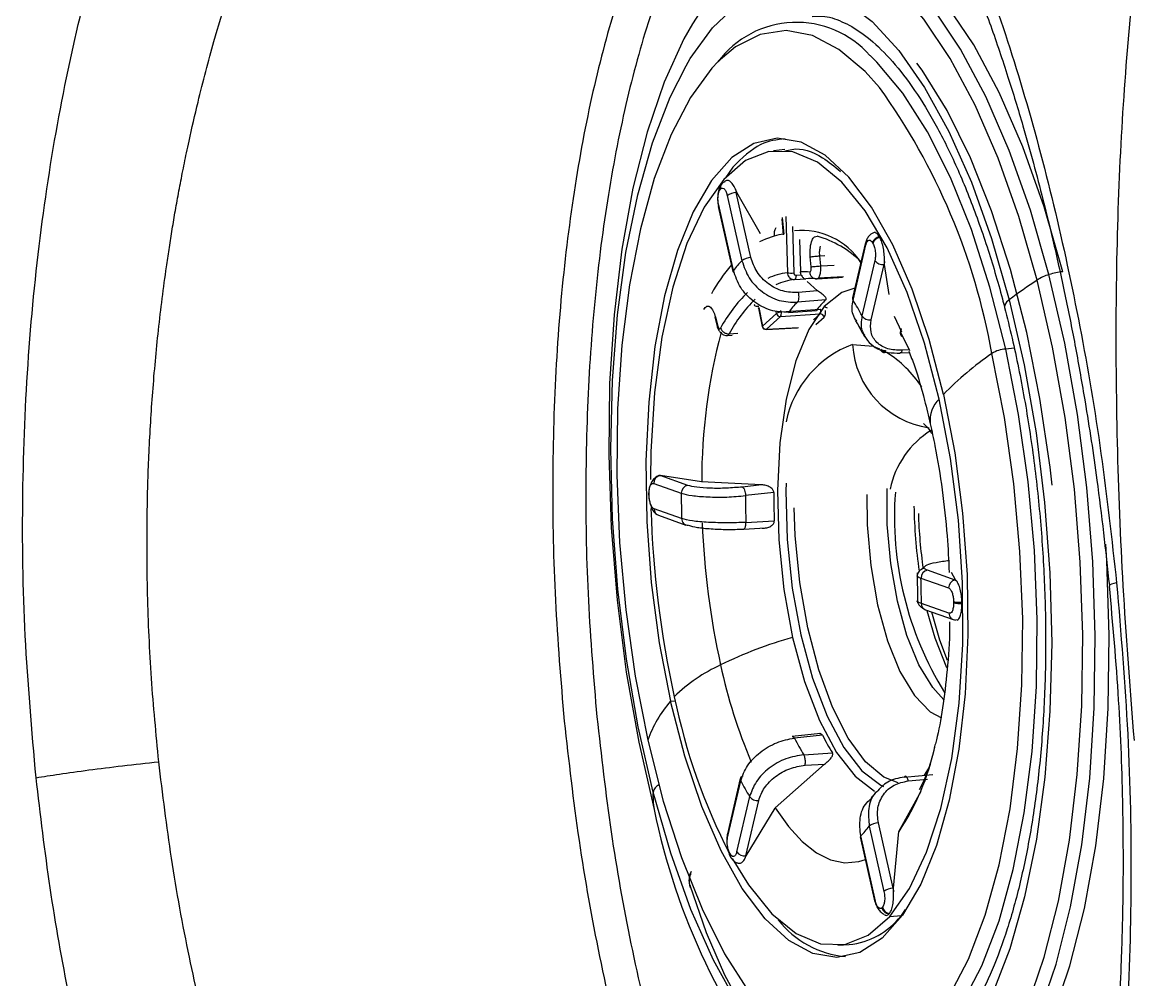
# Model space of a CAD drawing. Extents: x 400 to 501, y 484 to 634.
# Drawn here: x 485.109 to 486.896, y 552.621 to 554.161 of the extents above; entities that cross this region are included whole.
import ezdxf

# ---------------------------------------------------------------- set-up
doc = ezdxf.new("R2010")
doc.units = 0
doc.header["$MEASUREMENT"] = 0
doc.layers.add('DIM', color=3, linetype='Continuous')
doc.layers.add('GEOMETRY', color=3, linetype='Continuous', lineweight=25)

# ---------------------------------------------------------------- blocks, each defined once
blk = doc.blocks.new('2026 GRANDEE')
at = {"layer": 'GEOMETRY', "ltscale": 16}
for p, q in [((35.9113, -42.884), (35.8933, -42.8858)), ((35.8274, -42.9122), (35.8159, -42.9292)), ((35.8101, -42.9385), (35.8094, -42.9392)), ((35.8074, -42.948), (35.808, -42.9472)), ((35.8187, -42.958), (35.8423, -43.0627)), ((35.8339, -42.9527), (35.8318, -42.9474)), ((35.8318, -42.9474), (35.8332, -42.9528)), ((35.8332, -42.9528), (35.8339, -42.9527)), ((35.8568, -43.0575), (35.8332, -42.9528)), ((35.8719, -43.0195), (35.8339, -42.9527)), ((35.8043, -42.9752), (35.8279, -43.0799)), ((35.8285, -43.0782), (35.8049, -42.9735)), ((35.9064, -42.9959), (35.9086, -43.021)), ((35.907, -42.9933), (35.9095, -43.0202)), ((35.9128, -42.9918), (35.9154, -43.082)), ((35.9235, -43.0078), (35.9257, -43.0822)), ((35.935, -43.0284), (35.9365, -43.0806)), ((36.0633, -43.0238), (36.064, -43.025)), ((36.0412, -43.0335), (36.0204, -43.1224)), ((36.021, -43.126), (36.0418, -43.037)), ((36.0523, -43.0336), (36.053, -43.0349)), ((35.9538, -43.0725), (35.9523, -43.0563)), ((35.9675, -43.0548), (35.9758, -43.0543)), ((35.969, -43.071), (35.9675, -43.0548)), ((36.0562, -43.0625), (36.0354, -43.1514)), ((36.0718, -43.0637), (36.0709, -43.0688)), ((36.0716, -43.0688), (36.0718, -43.0637)), ((35.9294, -43.0859), (35.9376, -43.0854)), ((35.969, -43.071), (35.9904, -43.0697)), ((36.05, -43.1578), (36.0709, -43.0688)), ((36.0709, -43.0688), (36.0716, -43.0688)), ((36.079, -43.1171), (36.0716, -43.0688)), ((35.9268, -43.0929), (35.9449, -43.0918)), ((35.9641, -43.1111), (35.947, -43.0958)), ((35.9651, -43.0903), (36.0059, -43.0878)), ((35.9641, -43.1111), (35.9329, -43.1139)), ((35.8692, -43.1388), (35.875, -43.1685)), ((35.8695, -43.1378), (35.8753, -43.1678)), ((35.9775, -43.1253), (35.9315, -43.1294)), ((35.7985, -43.1532), (35.8028, -43.1698)), ((35.7996, -43.1532), (35.8034, -43.1677)), ((35.8753, -43.1678), (35.898, -43.1474)), ((35.8818, -43.1729), (35.9045, -43.1525)), ((35.898, -43.1474), (35.8975, -43.1445)), ((35.9045, -43.1525), (35.968, -43.1482)), ((35.9054, -43.1451), (35.905, -43.1429)), ((35.9054, -43.1451), (35.9682, -43.1408)), ((35.917, -43.1457), (35.9621, -43.1426)), ((35.9576, -43.1576), (35.968, -43.1482)), ((35.9613, -43.1652), (35.9744, -43.1534)), ((36.0874, -43.152), (36.0987, -43.1769)), ((35.8811, -43.1732), (35.9318, -43.1703)), ((35.8818, -43.1729), (35.9333, -43.17)), ((36.098, -43.1714), (36.0972, -43.1762)), ((36.0977, -43.1781), (36.0987, -43.1724)), ((35.8164, -43.1829), (35.8171, -43.1829)), ((35.8189, -43.1828), (35.8267, -43.1824)), ((35.8216, -43.1801), (35.8356, -43.1794)), ((36.1125, -43.2078), (36.0977, -43.1781)), ((36.0647, -43.2056), (36.0667, -43.208)), ((36.0716, -43.2101), (36.077, -43.2098)), ((36.0965, -43.2109), (36.1116, -43.21)), ((36.1102, -43.206), (36.0999, -43.2067)), ((36.2801, -43.2035), (36.2666, -43.2047)), ((35.7084, -43.4079), (35.7041, -43.4102)), ((35.7115, -43.4081), (35.7084, -43.4079)), ((35.7084, -43.4079), (35.7108, -43.4082)), ((35.7108, -43.4082), (35.7115, -43.4081)), ((35.7775, -43.4182), (35.7115, -43.4081)), ((35.7004, -43.4207), (35.7448, -43.4364)), ((35.7552, -43.4239), (35.7108, -43.4082)), ((35.8739, -43.4231), (35.7775, -43.4182)), ((35.8739, -43.4231), (35.843, -43.4265)), ((35.692, -43.4367), (35.692, -43.4387)), ((35.6929, -43.4394), (35.6929, -43.4374)), ((35.8936, -43.4355), (35.8481, -43.4404)), ((35.7453, -43.4773), (35.7009, -43.4616)), ((35.7079, -43.4718), (35.7523, -43.4876)), ((35.8453, -43.4941), (35.8794, -43.4923)), ((35.8487, -43.4835), (35.8943, -43.4811)), ((36.1851, -43.5761), (36.1407, -43.5604)), ((36.1859, -43.576), (36.1793, -43.5638)), ((36.1303, -43.5729), (36.1747, -43.5886)), ((36.1859, -43.576), (36.1851, -43.5761)), ((36.1851, -43.5761), (36.1875, -43.5775)), ((36.1875, -43.5775), (36.1859, -43.576)), ((36.1753, -43.6295), (36.1309, -43.6138)), ((36.1827, -43.6108), (36.1828, -43.6128)), ((36.1962, -43.6117), (36.1962, -43.6137)), ((36.1378, -43.6241), (36.1822, -43.6398)), ((36.1884, -43.6406), (36.1861, -43.6403)), ((35.7273, -43.7711), (35.7351, -43.7705)), ((35.9687, -43.8231), (35.9231, -43.8277)), ((35.9719, -43.8257), (35.9268, -43.8302)), ((35.942, -43.857), (35.9879, -43.8541)), ((35.8957, -43.9426), (35.975, -43.872)), ((35.9438, -43.874), (35.975, -43.872)), ((36.1035, -43.8928), (36.1494, -43.8886)), ((36.1417, -43.8799), (36.1352, -43.8899)), ((35.8397, -43.8952), (35.8189, -43.9842)), ((35.8195, -43.9878), (35.8403, -43.8988)), ((36.1098, -43.8991), (36.141, -43.8962)), ((35.8547, -43.9242), (35.8338, -44.0132)), ((36.0949, -43.9804), (36.1305, -43.9153)), ((35.8485, -44.0196), (35.8693, -43.9306)), ((35.8492, -44.0195), (35.8957, -43.9427)), ((36.0472, -43.972), (36.0707, -44.0767)), ((36.0853, -44.0714), (36.0617, -43.9667)), ((36.0327, -43.9892), (36.0563, -44.0939)), ((36.057, -44.0922), (36.0334, -43.9875)), ((36.086, -44.0714), (36.0949, -43.9804)), ((35.8234, -44.0166), (35.8227, -44.0153)), ((35.8233, -44.0202), (35.824, -44.0215)), ((35.8472, -44.024), (35.8492, -44.0195)), ((35.8485, -44.0196), (35.8472, -44.024)), ((35.8492, -44.0195), (35.8485, -44.0196)), ((36.0853, -44.0714), (36.0863, -44.0772)), ((36.086, -44.0714), (36.0853, -44.0714)), ((36.0863, -44.0772), (36.086, -44.0714)), ((36.0683, -44.1023), (36.0676, -44.103)), ((36.0796, -44.1123), (36.0789, -44.113)), ((36.0801, -44.1169), (36.0982, -44.1157)), ((36.105, -44.1057), (36.0982, -44.1157)), ((35.9966, -44.1632), (36.0146, -44.1621))]:
    blk.add_line(p, q, dxfattribs=at)
at = {"layer": 'GEOMETRY', "ltscale": 16, "flags": 128}
for points in [[(36.3362, -43.0849), (36.3063, -42.9812), (36.2723, -42.8854), (36.2346, -42.7987), (36.1939, -42.7226), (36.1507, -42.658), (36.1055, -42.606), (36.0592, -42.5673), (36.0124, -42.5425), (35.9657, -42.5318), (35.9198, -42.5356), (35.8754, -42.5537), (35.8332, -42.5859), (35.8107, -42.6099)], [(36.3583, -43.0804), (36.3282, -42.9761), (36.294, -42.8795), (36.2561, -42.7923), (36.2151, -42.7157), (36.1715, -42.6507), (36.1261, -42.5983), (36.0795, -42.5594), (36.0323, -42.5344), (35.9853, -42.5237), (35.9623, -42.5237)], [(36.3173, -43.0937), (36.2879, -42.9918), (36.2545, -42.8976), (36.2175, -42.8125), (36.1775, -42.7377), (36.135, -42.6743), (36.0907, -42.6232), (36.0452, -42.5852), (35.9992, -42.5608), (35.9533, -42.5504), (35.9083, -42.5541), (35.8647, -42.5719), (35.8232, -42.6035), (35.7844, -42.6484), (35.7626, -42.6816)], [(35.7524, -42.7493), (35.7592, -42.7377), (35.7952, -42.688), (35.8342, -42.6514), (35.8756, -42.6286), (35.9187, -42.6198), (35.9629, -42.6253), (36.0074, -42.6448), (36.0516, -42.6782), (36.0948, -42.7249), (36.1362, -42.7842), (36.1753, -42.855), (36.2114, -42.9364), (36.2439, -43.027), (36.2724, -43.1254)], [(35.7626, -42.6816), (35.7489, -42.706), (35.7172, -42.7756), (35.6898, -42.8559), (35.667, -42.9459), (35.6492, -43.0443), (35.6367, -43.1496), (35.6295, -43.2603), (35.628, -43.3748), (35.632, -43.4914), (35.6414, -43.6084), (35.6563, -43.7241), (35.6763, -43.8368), (35.7011, -43.9448)], [(36.0634, -42.7841), (36.0406, -42.7586), (35.9984, -42.7228), (35.9557, -42.7006), (35.9132, -42.6926), (35.8716, -42.6988), (35.8317, -42.719), (35.8041, -42.7423)], [(35.8041, -42.7423), (35.7941, -42.753), (35.7594, -42.8002), (35.7283, -42.8597), (35.7013, -42.9306), (35.6789, -43.0116), (35.6614, -43.1014), (35.6491, -43.1983), (35.6423, -43.3009), (35.6411, -43.4072), (35.6454, -43.5155), (35.6553, -43.6239), (35.6704, -43.7305), (35.6907, -43.8337)], [(36.2666, -43.2047), (36.2412, -43.1051), (36.2113, -43.0126), (36.1776, -42.9288), (36.1406, -42.8552), (36.1009, -42.793), (36.0592, -42.7432), (36.0483, -42.7326)], [(36.3415, -43.4236), (36.3381, -43.3944), (36.3217, -43.2843), (36.3003, -43.1778), (36.2742, -43.0768), (36.2439, -42.9827), (36.2097, -42.8971), (36.1723, -42.8213), (36.1322, -42.7565), (36.1238, -42.7448)], [(35.6994, -43.9169), (35.6754, -43.8123), (35.6564, -43.7031), (35.6425, -43.591), (35.6341, -43.4778), (35.6312, -43.3653), (35.6339, -43.2553), (35.6422, -43.1494), (35.6558, -43.0494), (35.6747, -42.9569), (35.6985, -42.8732), (35.7268, -42.7998), (35.7524, -42.7493)], [(36.1664, -43.2777), (36.1435, -43.1894), (36.1161, -43.1086), (36.085, -43.0371), (36.0508, -42.9765), (36.0142, -42.9281), (35.9762, -42.8931), (35.9375, -42.8721), (35.899, -42.8657), (35.8616, -42.8741), (35.826, -42.8969), (35.7932, -42.9338), (35.7638, -42.9839), (35.7385, -43.046), (35.7179, -43.1189), (35.7024, -43.2007), (35.6923, -43.2899), (35.6879, -43.3842), (35.6893, -43.4817), (35.6964, -43.5801), (35.7092, -43.6773), (35.7273, -43.7711)], [(36.1597, -43.285), (36.1362, -43.1953), (36.108, -43.1136), (36.0758, -43.0421), (36.0405, -42.9825), (36.0029, -42.9362), (35.9638, -42.9043), (35.9244, -42.8878), (35.8855, -42.8869), (35.8481, -42.9017), (35.8131, -42.9319)], [(35.8131, -42.9319), (35.7814, -42.9766), (35.7538, -43.0349), (35.731, -43.1051), (35.7134, -43.1858), (35.7016, -43.2747), (35.6958, -43.3698), (35.6952, -43.4146)], [(35.894, -43.0231), (35.8802, -43.0279), (35.8705, -43.0325)], [(35.8285, -43.0782), (35.828, -43.079), (35.8278, -43.0798), (35.8281, -43.0805), (35.8289, -43.081), (35.8297, -43.0814)], [(35.9294, -43.0859), (35.9293, -43.0872), (35.9292, -43.0886), (35.929, -43.0897), (35.9287, -43.0908), (35.9283, -43.0917), (35.9278, -43.0923), (35.9273, -43.0927), (35.9268, -43.0929)], [(35.9625, -43.0917), (35.9983, -43.0895), (36.0043, -43.0892)], [(36.024, -43.1069), (36.003, -43.1135), (35.9747, -43.1361)], [(35.9747, -43.1361), (35.9498, -43.1733), (35.9291, -43.2236), (35.9134, -43.2851), (35.9034, -43.3554), (35.8994, -43.4319), (35.9015, -43.5116), (35.9098, -43.5915), (35.9238, -43.6684)], [(36.2724, -43.1254), (36.2678, -43.1295), (36.2652, -43.1335), (36.2647, -43.1372), (36.2648, -43.1378)], [(35.8753, -43.1678), (35.8751, -43.1681), (35.875, -43.1684), (35.875, -43.1685)], [(35.8818, -43.1729), (35.8813, -43.1732), (35.8811, -43.1732)], [(36.0203, -43.1975), (36.0532, -43.2002), (36.0635, -43.2041)], [(36.0734, -43.2069), (36.0732, -43.2078), (36.0729, -43.2087), (36.0726, -43.2093), (36.0722, -43.2098), (36.0718, -43.2101), (36.0716, -43.2101)], [(36.1752, -44.2884), (36.1967, -44.257), (36.2283, -44.1964), (36.2558, -44.1242), (36.2786, -44.0417), (36.2965, -43.9503), (36.3089, -43.8516), (36.3159, -43.7472), (36.3172, -43.639), (36.3127, -43.5287), (36.3027, -43.4183), (36.2873, -43.3097), (36.2666, -43.2047)], [(36.1667, -44.259), (36.1755, -44.2452), (36.2066, -44.1857), (36.2336, -44.1148), (36.2561, -44.0338), (36.2736, -43.9441), (36.2858, -43.8471), (36.2926, -43.7446), (36.2939, -43.6383), (36.2895, -43.53), (36.2797, -43.4216), (36.2645, -43.3149), (36.2442, -43.2117)], [(36.1664, -43.2777), (36.1845, -43.3714), (36.1972, -43.4686), (36.2044, -43.5671), (36.2058, -43.6645), (36.2014, -43.7589), (36.1913, -43.848), (36.1758, -43.9299), (36.1552, -44.0027), (36.1299, -44.0649), (36.1005, -44.1149), (36.0677, -44.1518), (36.0321, -44.1747), (35.9947, -44.183), (35.9562, -44.1766), (35.9175, -44.1557), (35.8795, -44.1206), (35.8429, -44.0723), (35.8087, -44.0117), (35.7776, -43.9402), (35.7502, -43.8594), (35.7273, -43.7711)], [(36.0801, -44.1169), (36.1118, -44.0722), (36.1394, -44.0139), (36.1623, -43.9436), (36.1799, -43.863), (36.1917, -43.7741), (36.1975, -43.679), (36.1971, -43.5801), (36.1905, -43.4798), (36.1779, -43.3807), (36.1597, -43.285)], [(35.9133, -43.4202), (35.9131, -43.4329), (35.9152, -43.5109), (35.9233, -43.589), (35.9371, -43.6643), (35.9559, -43.7337), (35.9792, -43.7948), (36.006, -43.8451), (36.0352, -43.8827), (36.0658, -43.9061), (36.0701, -43.9081)], [(35.6921, -43.4364), (35.692, -43.4365), (35.692, -43.4368), (35.6923, -43.4371), (35.6929, -43.4374)], [(35.6929, -43.4394), (35.6923, -43.4391), (35.692, -43.4388), (35.692, -43.4387)], [(36.0433, -43.4388), (36.0438, -43.4874), (36.0494, -43.5528), (36.0605, -43.616), (36.0765, -43.6738), (36.0965, -43.7233), (36.1197, -43.7619), (36.1448, -43.7879), (36.1631, -43.7979)], [(36.1669, -43.7685), (36.1492, -43.7491), (36.1269, -43.7123), (36.1077, -43.6652), (36.0923, -43.61), (36.0816, -43.5496), (36.0761, -43.4869), (36.076, -43.429)], [(36.0937, -43.9023), (36.0705, -43.8929), (36.0411, -43.8682), (36.0132, -43.8302), (35.9878, -43.7803), (35.9658, -43.7204), (35.9481, -43.6528), (35.9354, -43.58), (35.928, -43.5046), (35.9264, -43.46)], [(36.1398, -43.6248), (36.1526, -43.6691), (36.1716, -43.7167)], [(36.1471, -43.6273), (36.1601, -43.6723), (36.1722, -43.7048)], [(35.9238, -43.6684), (35.9431, -43.7394), (35.9669, -43.8018), (35.9943, -43.8532), (36.0242, -43.8916), (36.0554, -43.9155), (36.0557, -43.9156)], [(35.6907, -43.8337), (35.7157, -43.9315), (35.745, -44.0223), (35.7781, -44.1046), (35.8145, -44.1769), (35.8535, -44.238), (35.8944, -44.2869), (35.9007, -44.2931)], [(35.8957, -43.9426), (35.9171, -43.9726), (35.9393, -43.9967), (35.962, -44.0146), (35.985, -44.026), (36.0078, -44.0308), (36.0302, -44.0289), (36.0409, -44.0256)], [(35.8267, -44.024), (35.8527, -44.0663), (35.8904, -44.1126), (35.9294, -44.1444), (35.9688, -44.161), (36.0078, -44.1619), (36.0451, -44.1471), (36.0801, -44.1169)], [(36.0272, -44.4002), (35.9908, -44.3981), (35.9539, -44.3837), (35.9173, -44.3572), (35.8815, -44.3192), (35.8472, -44.2703), (35.8149, -44.2113), (35.7853, -44.1433), (35.7588, -44.0675)]]:
    blk.add_lwpolyline(points, dxfattribs=at)
at = {"layer": 'GEOMETRY', "color": 4, "ltscale": 16, "flags": 128}
for points in [[(36.0524, -44.5001), (36.0794, -44.5045), (36.1253, -44.5008), (36.1697, -44.4827), (36.2119, -44.4505), (36.2514, -44.4047), (36.2875, -44.3461), (36.3198, -44.2753), (36.3477, -44.1935), (36.3709, -44.1018), (36.389, -44.0017), (36.4018, -43.8945), (36.409, -43.7818), (36.4106, -43.6652), (36.4066, -43.5466), (36.3969, -43.4275), (36.3818, -43.3097), (36.3615, -43.195), (36.3362, -43.0849)], [(35.9239, -44.4115), (35.9277, -44.4153), (35.9732, -44.4533), (36.0192, -44.4777), (36.0651, -44.4881), (36.1101, -44.4844), (36.1537, -44.4667), (36.1952, -44.4351), (36.234, -44.3901), (36.2695, -44.3325), (36.3012, -44.263), (36.3286, -44.1826), (36.3514, -44.0926), (36.3692, -43.9942), (36.3817, -43.8889), (36.3888, -43.7782), (36.3904, -43.6637), (36.3864, -43.5471), (36.377, -43.4302), (36.3621, -43.3145), (36.3421, -43.2018), (36.3173, -43.0937)], [(36.2724, -43.1254), (36.2963, -43.23), (36.3153, -43.3392), (36.3292, -43.4513), (36.3376, -43.5645), (36.3405, -43.677), (36.3378, -43.787), (36.3296, -43.8929), (36.3159, -43.9929), (36.297, -44.0854), (36.2732, -44.1691), (36.2449, -44.2425)], [(35.8355, -44.2581), (35.7964, -44.1873), (35.7603, -44.1059), (35.7278, -44.0153), (35.6994, -43.9169)], [(36.2729, -44.409), (36.3093, -44.3499), (36.3418, -44.2787), (36.3699, -44.1964), (36.3932, -44.1041), (36.4115, -44.0033), (36.4243, -43.8954), (36.4316, -43.7819), (36.4332, -43.6646), (36.4292, -43.5451), (36.4275, -43.5183)]]:
    blk.add_lwpolyline(points, dxfattribs=at)
at = {"layer": 'GEOMETRY', "ltscale": 256}
for centre, radius, start, end in [((35.9301, -42.8372), 0.1578, 41.5123, 143.2472), ((35.2212, -43.3922), 1.0388, 10.005, 35.8342), ((35.8168, -42.9455), 0.00971, 139.3362, 194.3455), ((35.8171, -42.9447), 0.00936, 105.8914, 195.2012), ((35.8343, -42.9784), 0.0256, 92.4193, 127.4885), ((35.8061, -42.9749), 0.00187, 129.5274, 188.5332), ((35.914, -43.0208), 0.0201, 147.6103, 186.6607), ((35.938, -43.1285), 0.1146, 33.3454, 95.5005), ((35.9205, -43.1207), 0.1012, 96.2886, 105.1921), ((35.9178, -43.1829), 0.166, 45.5936, 74.0699), ((36.0457, -43.0345), 0.00464, 156.7788, 212.9282), ((36.0662, -43.0381), 0.0146, 101.4262, 162.1097), ((36.0669, -43.0394), 0.0146, 101.4262, 162.1097), ((35.9545, -43.1765), 0.1598, 134.6146, 142.0453), ((35.8579, -43.0831), 0.0256, 92.4187, 127.4884), ((36.0692, -43.0525), 0.0164, 217.2888, 275.6217), ((36.0401, -43.2546), 0.2834, 139.2265, 150.6422), ((35.9259, -43.1783), 0.0969, 96.2251, 115.7772), ((35.9214, -43.0412), 0.0413, 261.5694, 275.9471), ((35.9428, -43.1718), 0.0914, 84.6833, 93.9059), ((35.9623, -43.0807), 0.011, 180.7165, 271.4197), ((36.3591, -43.1594), 0.0779, 107.1613, 122.5245), ((36.3669, -43.1793), 0.0992, 94.9652, 108.0238), ((35.9373, -43.1872), 0.0948, 96.3469, 115.1188), ((35.9542, -43.1807), 0.0894, 84.6727, 95.9875), ((36.8668, -43.9203), 0.9926, 123.616, 126.7886), ((36.0127, -43.281), 0.2325, 133.9428, 151.7385), ((36.0233, -43.2886), 0.229, 134.2489, 151.7152), ((36.0242, -43.2265), 0.1343, 133.6646, 142.9949), ((36.0697, -43.2229), 0.1343, 133.3952, 143.2647), ((35.9122, -43.2539), 0.1333, 59.3985, 62.0201), ((36.0251, -43.1234), 0.00487, 168.2708, 211.9662), ((35.6387, -43.3587), 0.4476, 27.5803, 31.319), ((35.9061, -43.1604), 0.0153, 92.4699, 121.6765), ((35.9043, -43.1462), 0.00638, 190.9575, 271.5355), ((35.8959, -43.1477), 0.00983, 330.3525, 15.1411), ((35.9682, -43.1546), 0.00638, 10.9574, 91.5355), ((36.0484, -43.1415), 0.0164, 217.2889, 275.6228), ((35.8049, -43.1692), 0.0022, 136.257, 212.4069), ((35.8808, -43.1673), 0.00591, 191.0793, 273.2724), ((35.8816, -43.1665), 0.00638, 190.9575, 271.5355), ((36.7083, -43.4168), 0.9307, 165.1061, 180.0914), ((36.0998, -43.1765), 0.00262, 171.4841, 217.3322), ((36.0777, -43.355), 0.1677, 110.0286, 168.6142), ((36.164, -43.1888), 0.144, 183.4512, 261.7133), ((36.0722, -43.197), 0.00994, 230.2424, 276.9025), ((36.0713, -43.2042), 0.00591, 219.8316, 273.1581), ((35.9701, -43.3736), 0.1943, 33.8419, 57.3732), ((36.2701, -43.2544), 0.0499, 93.9585, 121.1613), ((36.5607, -43.6642), 0.5522, 124.9679, 135.5635), ((36.1908, -43.3188), 0.0459, 132.6173, 187.5181), ((36.2237, -43.4598), 0.1462, 121.752, 168.2292), ((35.7126, -43.4203), 0.0122, 98.585, 181.8975), ((35.757, -43.436), 0.0122, 98.5831, 181.8976), ((36.9748, -43.4392), 1.2301, 179.8702, 181.7754), ((36.8811, -43.4471), 1.033, 179.6266, 182.0189), ((36.9265, -43.4435), 1.0329, 179.5575, 182.0881), ((36.6246, -43.474), 0.537, 175.7976, 211.7764), ((37.3159, -43.4134), 1.6207, 181.6893, 192.487), ((35.7118, -43.4618), 0.0108, 179.137, 248.9029), ((36.8861, -43.4484), 0.7671, 180.6716, 188.5166), ((35.7558, -43.4776), 0.0105, 178.1706, 271.5286), ((36.9126, -43.4463), 0.7868, 181.6599, 188.1474), ((37.06, -43.4346), 1.2825, 182.2134, 192.519), ((36.1426, -43.5725), 0.0122, 98.5832, 181.8976), ((34.9008, -43.611), 1.2301, 359.8702, 1.7754), ((36.187, -43.5882), 0.0122, 98.585, 181.8975), ((36.1417, -43.614), 0.0108, 179.1369, 248.9029), ((36.1924, -43.5667), 0.0452, 257.6251, 274.7736), ((36.1924, -43.5687), 0.0452, 257.6251, 274.7736), ((36.1858, -43.6299), 0.0105, 178.1706, 271.5266), ((36.111, -44.3328), 0.6903, 105.7318, 116.0375), ((35.9194, -43.9542), 0.2661, 114.7527, 134.2984), ((36.6689, -43.5269), 0.8807, 192.1691, 202.8437), ((36.6926, -43.5681), 0.9788, 191.5307, 207.2597), ((35.8782, -43.9012), 0.1993, 139.2424, 160.1904), ((36.2614, -43.659), 0.3759, 207.102, 211.7971), ((36.3069, -43.6553), 0.3758, 206.9663, 211.933), ((35.7642, -43.7603), 0.3973, 326.3582, 347.6858), ((35.7168, -43.9212), 0.0179, 117.8347, 166.3688), ((35.8447, -43.8963), 0.00501, 102.5768, 209.7022), ((36.237, -43.6916), 0.4476, 207.5803, 211.319), ((35.8304, -43.9226), 0.1312, 177.517, 189.7544), ((35.8677, -43.9143), 0.0164, 217.2888, 275.6227), ((36.7467, -43.7322), 1.067, 191.4938, 219.54), ((35.9212, -43.8737), 0.1598, 314.6146, 322.0453), ((36.0627, -43.9923), 0.0256, 92.4187, 127.4884), ((35.8236, -43.9852), 0.00487, 168.2708, 211.9662), ((36.0346, -43.9889), 0.00187, 129.5272, 188.5334), ((35.8292, -44.0171), 0.0067, 164.9566, 208.4461), ((35.8469, -44.0032), 0.0164, 217.2888, 275.6217), ((35.8298, -44.0183), 0.0066, 164.7739, 215.2774), ((35.7659, -44.0487), 0.00632, 142.4832, 195.1291), ((35.7606, -44.0686), 0.00209, 147.5677, 247.245), ((36.0863, -44.097), 0.0256, 92.4193, 127.4885), ((36.058, -44.0935), 0.00167, 126.9787, 213.9305), ((36.0804, -44.0999), 0.0132, 193.5125, 263.4081), ((36.0811, -44.0992), 0.0132, 193.5125, 263.4081), ((36.0234, -44.0261), 0.1561, 218.1131, 264.7518), ((36.0032, -44.043), 0.1197, 275.4813, 322.5562)]:
    blk.add_arc(centre, radius, start, end, dxfattribs=at)
at = {"layer": 'GEOMETRY', "ltscale": 16}
for points, knots in [([(34.707, -43.894), (34.7002, -43.818), (34.6868, -43.6659), (34.6836, -43.4381), (34.6928, -43.2144), (34.715, -42.9977), (34.7491, -42.7911), (34.7941, -42.5972), (34.8487, -42.4189), (34.9117, -42.2587), (34.9817, -42.1191), (35.0576, -42.0023), (35.1383, -41.9104), (35.2227, -41.8454), (35.3101, -41.8087), (35.3994, -41.802), (35.49, -41.8232), (35.5506, -41.8625), (35.581, -41.8821)], [0, 0, 0, 0, 0.060944, 0.121895, 0.1829, 0.244012, 0.305281, 0.366749, 0.428466, 0.490478, 0.552832, 0.615576, 0.678748, 0.742357, 0.806379, 0.870743, 0.935332, 1, 1, 1, 1]), ([(36.4735, -43.8339), (36.4673, -43.7561), (36.455, -43.6004), (36.4456, -43.3683), (36.4432, -43.1421), (36.4485, -42.9252), (36.4613, -42.7215), (36.4815, -42.5342), (36.5089, -42.3667), (36.5431, -42.2219), (36.5837, -42.1025), (36.6303, -42.0108), (36.6821, -41.9486), (36.7385, -41.9171), (36.7985, -41.917), (36.8612, -41.9484), (36.9255, -42.0106), (36.9901, -42.1024), (37.0537, -42.222), (37.1152, -42.367), (37.1733, -42.5348), (37.2268, -42.7221), (37.2747, -42.9258), (37.3159, -43.1423), (37.3503, -43.368), (37.3663, -43.5226), (37.3743, -43.5999)], [0, 0, 0, 0, 0.0413233, 0.0826562, 0.1240166, 0.165422, 0.2068892, 0.2484327, 0.2900635, 0.3317882, 0.3736086, 0.4155198, 0.4575061, 0.4995469, 0.5416201, 0.583699, 0.6257493, 0.6677384, 0.7096419, 0.7514413, 0.7931232, 0.8346839, 0.8761318, 0.917484, 0.9587636, 1, 1, 1, 1]), ([(34.9043, -43.8682), (34.9, -43.8235), (34.8914, -43.7339), (34.8855, -43.5984), (34.8849, -43.477), (34.8883, -43.3687), (34.8942, -43.2722), (34.9035, -43.1726), (34.913, -43.0967), (34.9208, -43.0443), (34.9254, -43.0153), (34.9304, -42.9852), (34.936, -42.954), (34.9422, -42.9218), (34.9479, -42.8939), (34.9562, -42.8554), (34.9701, -42.7946), (34.9906, -42.7171), (35.0131, -42.6423), (35.0337, -42.5807), (35.0547, -42.5233), (35.0768, -42.4683), (35.1129, -42.3858), (35.1639, -42.2872), (35.2251, -42.1949), (35.2802, -42.1286), (35.3297, -42.081), (35.3719, -42.0503), (35.406, -42.0312), (35.4319, -42.0196), (35.4577, -42.011), (35.4837, -42.0052), (35.51, -42.0021), (35.5394, -42.0021), (35.5754, -42.0063), (35.6022, -42.0152), (35.6177, -42.0203)], [0, 0, 0, 0, 0.0428366, 0.0860601, 0.1296598, 0.1598184, 0.1915709, 0.2249097, 0.2598257, 0.2695053, 0.2796791, 0.2903463, 0.3015064, 0.3131586, 0.325302, 0.3321762, 0.3558912, 0.3939334, 0.4227717, 0.447443, 0.4724358, 0.4989581, 0.5238597, 0.5927733, 0.6581856, 0.7027148, 0.7480316, 0.7941528, 0.8162138, 0.8390401, 0.8626337, 0.8839651, 0.906853, 0.9313, 0.9600484, 1, 1, 1, 1]), ([(36.0319, -42.1927), (36.0565, -42.232), (36.1059, -42.3104), (36.1744, -42.4529), (36.2378, -42.6112), (36.2948, -42.785), (36.3449, -42.9713), (36.3871, -43.1679), (36.4217, -43.3717), (36.4372, -43.5111), (36.445, -43.5807)], [0, 0, 0, 0, 0.1250492, 0.2501202, 0.3751881, 0.5002333, 0.6252384, 0.7501948, 0.8751098, 1, 1, 1, 1]), ([(35.9667, -42.215), (35.9453, -42.2216), (35.8995, -42.2357), (35.8335, -42.2878), (35.7695, -42.3637), (35.7115, -42.4629), (35.6605, -42.5829), (35.6174, -42.7219), (35.5829, -42.8775), (35.5577, -43.0469), (35.542, -43.2273), (35.5364, -43.4157), (35.5402, -43.6088), (35.551, -43.7381), (35.5564, -43.8028)], [0, 0, 0, 0, 0.074048, 0.158225, 0.242403, 0.32658, 0.410758, 0.494935, 0.579113, 0.66329, 0.747468, 0.831645, 0.915823, 1, 1, 1, 1]), ([(36.0256, -42.2628), (36.0213, -42.2628), (35.9928, -42.263), (35.9424, -42.287), (35.8758, -42.3357), (35.8142, -42.4098), (35.7583, -42.5051), (35.7092, -42.6208), (35.6677, -42.7547), (35.6345, -42.9046), (35.6102, -43.0678), (35.5951, -43.2417), (35.5897, -43.4231), (35.5933, -43.6092), (35.6037, -43.7338), (35.609, -43.7961)], [0, 0, 0, 0, 0.014745, 0.096849, 0.178954, 0.261059, 0.343163, 0.425268, 0.507372, 0.589477, 0.671582, 0.753686, 0.835791, 0.917895, 1, 1, 1, 1]), ([(36.054, -42.2935), (36.0711, -42.3201), (36.1006, -42.3658), (36.1379, -42.4365), (36.1651, -42.4931), (36.189, -42.5471), (36.2146, -42.6094), (36.2425, -42.684), (36.2697, -42.7644), (36.2924, -42.8386), (36.311, -42.9047), (36.328, -42.9691), (36.3454, -43.0411), (36.3629, -43.1207), (36.3794, -43.2041), (36.3966, -43.3016), (36.4162, -43.4287), (36.4271, -43.5283), (36.4333, -43.5851)], [0, 0, 0, 0, 0.101115, 0.173732, 0.225269, 0.267876, 0.323, 0.388299, 0.452647, 0.511473, 0.554973, 0.596214, 0.647945, 0.703924, 0.757063, 0.813118, 0.893427, 1, 1, 1, 1]), ([(35.9551, -42.6699), (35.9606, -42.6694), (35.9758, -42.6681), (36.0021, -42.6766), (36.0355, -42.6952), (36.0707, -42.7258), (36.1069, -42.7683), (36.1422, -42.8216), (36.1761, -42.8851), (36.2079, -42.958), (36.2366, -43.038), (36.2549, -43.0997), (36.2636, -43.1332), (36.2648, -43.1378)], [0, 0, 0, 0, 0.060898, 0.164746, 0.263395, 0.3681, 0.470966, 0.573706, 0.676889, 0.780666, 0.884971, 0.984402, 1, 1, 1, 1]), ([(35.9119, -42.8666), (35.8987, -42.8682), (35.8689, -42.8718), (35.8422, -42.8978), (35.8274, -42.9122)], [0, 0, 0, 0, 0.4435607, 1, 1, 1, 1]), ([(35.9115, -42.8863), (35.9152, -42.8852), (35.9348, -42.8798), (35.9654, -42.8897), (35.9912, -42.9111), (36.0008, -42.919)], [0, 0, 0, 0, 0.13024, 0.677634, 1, 1, 1, 1]), ([(35.8092, -42.9395), (35.8085, -42.9404), (35.8071, -42.9422), (35.8051, -42.9473), (35.8034, -42.955), (35.8031, -42.9639), (35.8036, -42.9705), (35.8041, -42.9734), (35.8044, -42.9747)], [0, 0, 0, 0, 0.136848, 0.269267, 0.525303, 0.775421, 0.90044, 1, 1, 1, 1]), ([(35.8318, -42.9474), (35.8304, -42.9447), (35.8275, -42.9392), (35.8229, -42.9345), (35.8184, -42.9327), (35.8158, -42.9347), (35.8145, -42.9357)], [0, 0, 0, 0, 0.2466031, 0.499388, 0.7525859, 1, 1, 1, 1]), ([(35.8049, -42.9735), (35.8044, -42.9707), (35.8035, -42.9651), (35.8039, -42.9571), (35.8052, -42.9511), (35.8067, -42.949), (35.8074, -42.948)], [0, 0, 0, 0, 0.279486, 0.559002, 0.779415, 1, 1, 1, 1]), ([(35.808, -42.9472), (35.8091, -42.9465), (35.8112, -42.945), (35.8144, -42.9474), (35.817, -42.952), (35.8181, -42.956), (35.8187, -42.958)], [0, 0, 0, 0, 0.279658, 0.559227, 0.779582, 1, 1, 1, 1]), ([(35.9523, -43.0563), (35.9522, -43.0512), (35.9518, -43.041), (35.9547, -43.0297), (35.9587, -43.0235), (35.9618, -43.0234), (35.9634, -43.0233)], [0, 0, 0, 0, 0.280954, 0.558628, 0.778026, 1, 1, 1, 1]), ([(36.0456, -43.0245), (36.045, -43.0252), (36.0432, -43.0275), (36.0421, -43.0306), (36.0415, -43.0327)], [0, 0, 0, 0, 0.340679, 1, 1, 1, 1]), ([(36.0418, -43.037), (36.0425, -43.035), (36.0438, -43.0309), (36.0468, -43.0291), (36.0498, -43.03), (36.0514, -43.0324), (36.0523, -43.0336)], [0, 0, 0, 0, 0.2794856, 0.5590017, 0.7794153, 1, 1, 1, 1]), ([(36.0564, -43.017), (36.0548, -43.0175), (36.0516, -43.0183), (36.0479, -43.0211), (36.0462, -43.0236), (36.0456, -43.0245)], [0, 0, 0, 0, 0.403375, 0.804052, 1, 1, 1, 1]), ([(36.0633, -43.0238), (36.062, -43.0219), (36.0594, -43.0179), (36.0567, -43.0175), (36.0553, -43.0172)], [0, 0, 0, 0, 0.494292, 1, 1, 1, 1]), ([(36.0718, -43.0637), (36.0717, -43.0605), (36.0715, -43.0538), (36.07, -43.0428), (36.0676, -43.0325), (36.0652, -43.0275), (36.064, -43.0251)], [0, 0, 0, 0, 0.246603, 0.499388, 0.752586, 1, 1, 1, 1]), ([(35.9675, -43.0548), (35.9674, -43.0534), (35.9672, -43.0505), (35.9673, -43.0465), (35.9678, -43.0427), (35.9684, -43.0406), (35.9687, -43.0395)], [0, 0, 0, 0, 0.25012, 0.500077, 0.750051, 1, 1, 1, 1]), ([(36.053, -43.0349), (36.0539, -43.037), (36.0558, -43.0411), (36.057, -43.0492), (36.0572, -43.0567), (36.0565, -43.0605), (36.0562, -43.0625)], [0, 0, 0, 0, 0.2796579, 0.5592269, 0.7795818, 1, 1, 1, 1]), ([(35.8423, -43.0627), (35.8455, -43.0722), (35.852, -43.0911), (35.8742, -43.1139), (35.902, -43.1287), (35.9217, -43.1292), (35.9315, -43.1294)], [0, 0, 0, 0, 0.25003, 0.500035, 0.750022, 1, 1, 1, 1]), ([(35.9329, -43.1139), (35.9246, -43.1137), (35.9078, -43.1132), (35.884, -43.1008), (35.8651, -43.0815), (35.8595, -43.0655), (35.8568, -43.0575)], [0, 0, 0, 0, 0.249816, 0.500222, 0.750495, 1, 1, 1, 1]), ([(35.9523, -43.0563), (35.9532, -43.0562), (35.9549, -43.056), (35.9592, -43.0555), (35.9637, -43.0551), (35.9663, -43.0549), (35.9675, -43.0548)], [0, 0, 0, 0, 0.270485, 0.562378, 0.78952, 1, 1, 1, 1]), ([(35.917, -43.1457), (35.9074, -43.1453), (35.8881, -43.1443), (35.8604, -43.1293), (35.8382, -43.1066), (35.8318, -43.0877), (35.8285, -43.0782)], [0, 0, 0, 0, 0.249978, 0.499965, 0.74997, 1, 1, 1, 1]), ([(35.9154, -43.082), (35.9156, -43.0833), (35.9159, -43.0856), (35.9174, -43.0882), (35.9187, -43.0898), (35.9204, -43.0912), (35.923, -43.0927), (35.9255, -43.0928), (35.9268, -43.0929)], [0, 0, 0, 0, 0.214725, 0.380362, 0.496669, 0.563477, 0.763408, 1, 1, 1, 1]), ([(35.9257, -43.0822), (35.9258, -43.0828), (35.9259, -43.0839), (35.9269, -43.0852), (35.9282, -43.0858), (35.929, -43.0859), (35.9294, -43.0859)], [0, 0, 0, 0, 0.280612, 0.571051, 0.792338, 1, 1, 1, 1]), ([(35.9376, -43.0854), (35.9373, -43.0846), (35.9367, -43.0831), (35.9366, -43.0814), (35.9365, -43.0806)], [0, 0, 0, 0, 0.499984, 1, 1, 1, 1]), ([(35.9376, -43.0854), (35.9381, -43.0862), (35.939, -43.088), (35.9406, -43.0899), (35.9425, -43.0915), (35.944, -43.0917), (35.9449, -43.0918)], [0, 0, 0, 0, 0.195373, 0.402321, 0.626644, 1, 1, 1, 1]), ([(35.9512, -43.0808), (35.9517, -43.0807), (35.9526, -43.0804), (35.9535, -43.0782), (35.9539, -43.0754), (35.9539, -43.0735), (35.9538, -43.0725)], [0, 0, 0, 0, 0.279273, 0.560596, 0.781985, 1, 1, 1, 1]), ([(35.9625, -43.0917), (35.9631, -43.0917), (35.9641, -43.0916), (35.9655, -43.0904), (35.9668, -43.0886), (35.9674, -43.0868), (35.9678, -43.0859)], [0, 0, 0, 0, 0.249677, 0.499514, 0.749646, 1, 1, 1, 1]), ([(35.9678, -43.0859), (35.968, -43.0848), (35.9686, -43.0828), (35.969, -43.0791), (35.9692, -43.0751), (35.9691, -43.0724), (35.969, -43.071)], [0, 0, 0, 0, 0.249655, 0.49953, 0.749573, 1, 1, 1, 1]), ([(35.9329, -43.1139), (35.9331, -43.1146), (35.9333, -43.1161), (35.9336, -43.1193), (35.9336, -43.1232), (35.933, -43.1265), (35.9322, -43.1285), (35.9318, -43.1291), (35.9315, -43.1294)], [0, 0, 0, 0, 0.124722, 0.249344, 0.5, 0.750656, 0.875278, 1, 1, 1, 1]), ([(35.9775, -43.1253), (35.9777, -43.125), (35.9781, -43.1244), (35.9778, -43.1231), (35.9767, -43.1214), (35.9744, -43.1188), (35.9703, -43.1152), (35.9662, -43.1125), (35.9641, -43.1111)], [0, 0, 0, 0, 0.094222, 0.190488, 0.29829, 0.424515, 0.701616, 1, 1, 1, 1]), ([(35.7809, -43.1413), (35.7825, -43.139), (35.7857, -43.1344), (35.7915, -43.1364), (35.7964, -43.1431), (35.7985, -43.1498), (35.7996, -43.1532)], [0, 0, 0, 0, 0.281072, 0.558491, 0.778266, 1, 1, 1, 1]), ([(35.8697, -43.1365), (35.8682, -43.1365), (35.8652, -43.1365), (35.8627, -43.1355), (35.8619, -43.1342), (35.8626, -43.1332), (35.8629, -43.1327)], [0, 0, 0, 0, 0.268586, 0.552627, 0.779615, 1, 1, 1, 1]), ([(35.8692, -43.1387), (35.8692, -43.1387), (35.869, -43.1384), (35.8693, -43.1381), (35.8695, -43.1378)], [0, 0, 0, 0, 0.17071, 1, 1, 1, 1]), ([(36.027, -43.1595), (36.0246, -43.1563), (36.018, -43.147), (36.0198, -43.1343), (36.021, -43.126)], [0, 0, 0, 0, 0.352866, 1, 1, 1, 1]), ([(36.2648, -43.1378), (36.2689, -43.1541), (36.2807, -43.2015), (36.2972, -43.2838), (36.3128, -43.3847), (36.3237, -43.4878), (36.33, -43.5913), (36.3315, -43.6938), (36.3282, -43.7937), (36.3201, -43.8896), (36.3075, -43.9799), (36.2905, -44.0633), (36.2697, -44.1384), (36.2453, -44.2044), (36.2182, -44.2592), (36.1948, -44.2964), (36.1808, -44.311), (36.1767, -44.3152)], [0, 0, 0, 0, 0.037909, 0.110048, 0.182296, 0.254612, 0.326957, 0.39929, 0.471568, 0.54375, 0.615789, 0.687625, 0.759185, 0.830381, 0.901128, 0.971404, 1, 1, 1, 1]), ([(35.968, -43.1482), (35.9683, -43.1478), (35.9689, -43.1471), (35.9693, -43.145), (35.9693, -43.1428), (35.9691, -43.1414), (35.9689, -43.1408)], [0, 0, 0, 0, 0.277557, 0.556317, 0.77913, 1, 1, 1, 1]), ([(35.9744, -43.1534), (35.975, -43.1526), (35.9761, -43.1511), (35.9769, -43.147), (35.9768, -43.1441), (35.9768, -43.1428)], [0, 0, 0, 0, 0.364078, 0.729775, 1, 1, 1, 1]), ([(36.0354, -43.1514), (36.0341, -43.1597), (36.0322, -43.1714), (36.0381, -43.1799), (36.0399, -43.1824)], [0, 0, 0, 0, 0.708385, 1, 1, 1, 1]), ([(36.0999, -43.2067), (36.0919, -43.2064), (36.076, -43.2058), (36.0583, -43.1949), (36.048, -43.1783), (36.0494, -43.1647), (36.05, -43.1578)], [0, 0, 0, 0, 0.249817, 0.500222, 0.750496, 1, 1, 1, 1]), ([(35.8031, -43.1704), (35.8038, -43.1719), (35.8051, -43.175), (35.8086, -43.179), (35.8127, -43.182), (35.8157, -43.1826), (35.8171, -43.1829)], [0, 0, 0, 0, 0.230082, 0.478734, 0.738108, 1, 1, 1, 1]), ([(35.8034, -43.1677), (35.8037, -43.1687), (35.8044, -43.1708), (35.8057, -43.1721), (35.807, -43.1722), (35.8076, -43.1714), (35.8079, -43.1709)], [0, 0, 0, 0, 0.279218, 0.560803, 0.78229, 1, 1, 1, 1]), ([(36.0246, -43.1586), (36.0285, -43.1651), (36.0336, -43.1735), (36.0385, -43.1831), (36.0396, -43.1852)], [0, 0, 0, 0, 0.778918, 1, 1, 1, 1]), ([(35.8168, -43.1828), (35.8169, -43.1829), (35.8176, -43.1832), (35.8188, -43.1829), (35.8203, -43.1821), (35.8212, -43.1808), (35.8216, -43.1801)], [0, 0, 0, 0, 0.07605, 0.383722, 0.691617, 1, 1, 1, 1]), ([(36.0378, -43.1811), (36.0406, -43.1857), (36.0461, -43.1949), (36.06, -43.2047), (36.0771, -43.211), (36.0903, -43.2111), (36.0969, -43.2112)], [0, 0, 0, 0, 0.24926, 0.497974, 0.747334, 1, 1, 1, 1]), ([(36.0972, -43.1766), (36.0971, -43.1772), (36.0969, -43.1785), (36.0972, -43.1805), (36.0979, -43.1826), (36.0987, -43.1838), (36.0991, -43.1844)], [0, 0, 0, 0, 0.204622, 0.467587, 0.733409, 1, 1, 1, 1]), ([(36.0999, -43.2067), (36.0997, -43.2072), (36.0994, -43.2084), (36.0985, -43.21), (36.0976, -43.211), (36.097, -43.2108), (36.0969, -43.2108)], [0, 0, 0, 0, 0.238232, 0.476273, 0.955054, 1, 1, 1, 1]), ([(36.1109, -43.2079), (36.1138, -43.2157), (36.1227, -43.239), (36.1344, -43.2793), (36.1422, -43.3122), (36.1452, -43.3249)], [0, 0, 0, 0, 0.23526, 0.705453, 1, 1, 1, 1]), ([(36.1342, -43.3243), (36.1346, -43.3247), (36.1355, -43.3255), (36.1421, -43.3317), (36.1471, -43.3396), (36.1476, -43.3403)], [0, 0, 0, 0, 0.424895, 0.9454653, 1, 1, 1, 1]), ([(36.1452, -43.3249), (36.1478, -43.3367), (36.1552, -43.3708), (36.1649, -43.4311), (36.1727, -43.5), (36.1747, -43.5444), (36.1756, -43.5641)], [0, 0, 0, 0, 0.157174, 0.45663, 0.759326, 1, 1, 1, 1]), ([(35.7053, -43.4097), (35.7036, -43.411), (35.7002, -43.4135), (35.696, -43.4202), (35.693, -43.4281), (35.6924, -43.4337), (35.6921, -43.4364)], [0, 0, 0, 0, 0.258912, 0.514139, 0.761793, 1, 1, 1, 1]), ([(35.6929, -43.4374), (35.693, -43.4346), (35.6932, -43.429), (35.6952, -43.4233), (35.6977, -43.4204), (35.6995, -43.4206), (35.7004, -43.4207)], [0, 0, 0, 0, 0.279658, 0.559227, 0.779582, 1, 1, 1, 1]), ([(35.843, -43.4265), (35.8345, -43.4272), (35.8176, -43.4287), (35.7912, -43.4288), (35.7683, -43.4272), (35.7595, -43.425), (35.7552, -43.4239)], [0, 0, 0, 0, 0.249817, 0.500222, 0.750496, 1, 1, 1, 1]), ([(35.8936, -43.4355), (35.8935, -43.4347), (35.8934, -43.4331), (35.8922, -43.4308), (35.8902, -43.4287), (35.8866, -43.4262), (35.8811, -43.4237), (35.8763, -43.4233), (35.8739, -43.4231)], [0, 0, 0, 0, 0.094256, 0.1905759, 0.2984619, 0.4248068, 0.7017308, 1, 1, 1, 1]), ([(35.6922, -43.4384), (35.6923, -43.4401), (35.6925, -43.4436), (35.6937, -43.4506), (35.6962, -43.4591), (35.6999, -43.4658), (35.7033, -43.4696), (35.7052, -43.4705), (35.7061, -43.471)], [0, 0, 0, 0, 0.120764, 0.241056, 0.483852, 0.734646, 0.864987, 1, 1, 1, 1]), ([(35.7009, -43.4616), (35.6998, -43.4608), (35.6975, -43.4593), (35.6949, -43.4532), (35.6933, -43.4462), (35.6931, -43.4417), (35.6929, -43.4394)], [0, 0, 0, 0, 0.279486, 0.559002, 0.779415, 1, 1, 1, 1]), ([(35.7448, -43.4364), (35.7499, -43.4378), (35.7602, -43.4405), (35.7871, -43.4427), (35.8182, -43.4431), (35.8381, -43.4413), (35.8481, -43.4404)], [0, 0, 0, 0, 0.25003, 0.500035, 0.750022, 1, 1, 1, 1]), ([(35.843, -43.4265), (35.8433, -43.4267), (35.8439, -43.427), (35.8451, -43.4285), (35.8465, -43.4313), (35.8475, -43.4349), (35.848, -43.4381), (35.8481, -43.4396), (35.8481, -43.4404)], [0, 0, 0, 0, 0.124722, 0.249344, 0.5, 0.750656, 0.875278, 1, 1, 1, 1]), ([(35.8487, -43.4835), (35.8387, -43.4838), (35.8188, -43.4844), (35.7877, -43.4836), (35.7608, -43.4813), (35.7505, -43.4786), (35.7453, -43.4773)], [0, 0, 0, 0, 0.249978, 0.499965, 0.74997, 1, 1, 1, 1]), ([(35.7561, -43.4881), (35.7605, -43.4893), (35.7692, -43.4916), (35.7921, -43.4939), (35.8186, -43.495), (35.8355, -43.4945), (35.844, -43.4942)], [0, 0, 0, 0, 0.249775, 0.50014, 0.75045, 1, 1, 1, 1]), ([(35.844, -43.4942), (35.8444, -43.4943), (35.8452, -43.4944), (35.8459, -43.4938), (35.8463, -43.4934)], [0, 0, 0, 0, 0.4814387, 1, 1, 1, 1]), ([(35.8463, -43.4934), (35.8467, -43.4929), (35.8474, -43.4919), (35.8482, -43.4894), (35.8487, -43.4866), (35.8487, -43.4845), (35.8487, -43.4835)], [0, 0, 0, 0, 0.259419, 0.518943, 0.768457, 1, 1, 1, 1]), ([(35.8749, -43.4926), (35.8773, -43.4925), (35.8821, -43.4925), (35.8876, -43.4902), (35.8911, -43.4878), (35.893, -43.4858), (35.8941, -43.4835), (35.8942, -43.4819), (35.8943, -43.4811)], [0, 0, 0, 0, 0.298395, 0.575452, 0.701699, 0.809514, 0.905784, 1, 1, 1, 1]), ([(36.1407, -43.5604), (36.1382, -43.5591), (36.1332, -43.5564), (36.1387, -43.5518), (36.153, -43.5474), (36.1683, -43.5454), (36.176, -43.5444)], [0, 0, 0, 0, 0.249775, 0.50014, 0.75045, 1, 1, 1, 1]), ([(36.1241, -43.5682), (36.1241, -43.5682), (36.1221, -43.5699), (36.1263, -43.5714), (36.1303, -43.5729)], [0, 0, 0, 0, 0.018087, 1, 1, 1, 1]), ([(36.1239, -43.5643), (36.1242, -43.577), (36.1247, -43.5933), (36.1246, -43.6094), (36.1246, -43.6129)], [0, 0, 0, 0, 0.7795374, 1, 1, 1, 1]), ([(36.1356, -43.5565), (36.1325, -43.5582), (36.1255, -43.5622), (36.1246, -43.5662), (36.1242, -43.5685)], [0, 0, 0, 0, 0.437378, 1, 1, 1, 1]), ([(36.445, -43.5807), (36.4518, -43.6618), (36.4654, -43.824), (36.47, -44.0661), (36.4627, -44.3017), (36.4427, -44.5267), (36.4105, -44.7369), (36.3667, -44.9285), (36.312, -45.098), (36.2475, -45.2422), (36.1742, -45.3585), (36.0933, -45.4448), (36.0062, -45.4998), (35.9144, -45.5224), (35.8193, -45.5128), (35.7225, -45.4703), (35.6254, -45.3985), (35.5623, -45.3256), (35.5308, -45.2891)], [0, 0, 0, 0, 0.062536, 0.125084, 0.187656, 0.250257, 0.312888, 0.375546, 0.438216, 0.500871, 0.563488, 0.626048, 0.688538, 0.750949, 0.813279, 0.875546, 0.937775, 1, 1, 1, 1]), ([(36.4329, -43.5852), (36.4384, -43.6465), (36.4491, -43.7659), (36.4551, -43.9323), (36.4557, -44.0718), (36.453, -44.1778), (36.4492, -44.2587), (36.4432, -44.3506), (36.4324, -44.4671), (36.4126, -44.6128), (36.3848, -44.7587), (36.3509, -44.8896), (36.315, -44.9966), (36.2823, -45.074), (36.2516, -45.1339), (36.2282, -45.1721), (36.2078, -45.2005), (36.1896, -45.2227), (36.1711, -45.2421), (36.1594, -45.2504), (36.1536, -45.2546)], [0, 0, 0, 0, 0.07724, 0.15028, 0.209753, 0.255667, 0.288194, 0.316884, 0.379401, 0.449468, 0.52928, 0.60923, 0.678248, 0.742281, 0.789961, 0.842219, 0.870971, 0.90508, 0.952398, 1, 1, 1, 1]), ([(36.1962, -43.6117), (36.196, -43.6081), (36.1956, -43.6009), (36.1935, -43.5907), (36.1906, -43.5822), (36.1885, -43.5791), (36.1875, -43.5775)], [0, 0, 0, 0, 0.247558, 0.500834, 0.753648, 1, 1, 1, 1]), ([(36.445, -43.5807), (36.4388, -43.5823), (36.4314, -43.5841), (36.4342, -43.5849), (36.4347, -43.585)], [0, 0, 0, 0, 0.829455, 1, 1, 1, 1]), ([(36.1747, -43.5886), (36.1759, -43.5894), (36.1781, -43.5909), (36.1808, -43.597), (36.1824, -43.604), (36.1826, -43.6085), (36.1827, -43.6108)], [0, 0, 0, 0, 0.2794856, 0.5590017, 0.7794153, 1, 1, 1, 1]), ([(36.1309, -43.6138), (36.1269, -43.6123), (36.1227, -43.6107), (36.1247, -43.6091), (36.1248, -43.609)], [0, 0, 0, 0, 0.971863, 1, 1, 1, 1]), ([(36.1248, -43.6093), (36.1249, -43.6105), (36.1252, -43.6131), (36.1275, -43.6169), (36.131, -43.6205), (36.1344, -43.6223), (36.1359, -43.6231)], [0, 0, 0, 0, 0.240616, 0.503483, 0.765333, 1, 1, 1, 1]), ([(36.1828, -43.6128), (36.1827, -43.6156), (36.1824, -43.6212), (36.1805, -43.6269), (36.178, -43.6298), (36.1762, -43.6296), (36.1753, -43.6295)], [0, 0, 0, 0, 0.279658, 0.559227, 0.779582, 1, 1, 1, 1]), ([(36.1884, -43.6406), (36.1894, -43.64), (36.1914, -43.6389), (36.1941, -43.6328), (36.1959, -43.6242), (36.1961, -43.6172), (36.1962, -43.6137)], [0, 0, 0, 0, 0.246603, 0.499388, 0.752586, 1, 1, 1, 1]), ([(36.1764, -43.6432), (36.1764, -43.6463), (36.1764, -43.6735), (36.1728, -43.7212), (36.1656, -43.7819), (36.1582, -43.8226), (36.1536, -43.839), (36.1528, -43.8418)], [0, 0, 0, 0, 0.039932, 0.346548, 0.64693, 0.938338, 1, 1, 1, 1]), ([(35.609, -43.7961), (35.616, -43.858), (35.63, -43.9819), (35.6625, -44.1621), (35.7027, -44.3344), (35.7508, -44.4955), (35.8058, -44.6429), (35.8667, -44.7738), (35.9325, -44.8862), (36.002, -44.978), (36.0742, -45.0479), (36.1476, -45.0935), (36.2109, -45.1156), (36.2487, -45.1125), (36.2625, -45.1113)], [0, 0, 0, 0, 0.086395, 0.172791, 0.259186, 0.345582, 0.431977, 0.518372, 0.604768, 0.691163, 0.777558, 0.863954, 0.950349, 1, 1, 1, 1]), ([(35.5564, -43.8028), (35.5637, -43.8671), (35.5783, -43.9956), (35.612, -44.1828), (35.6538, -44.3616), (35.7037, -44.5288), (35.7607, -44.6817), (35.8239, -44.8177), (35.8922, -44.9343), (35.9644, -45.0296), (36.0393, -45.1022), (36.1155, -45.1494), (36.1796, -45.1721), (36.2171, -45.1691), (36.2297, -45.1681)], [0, 0, 0, 0, 0.086903, 0.173805, 0.260708, 0.34761, 0.434513, 0.521415, 0.608318, 0.695221, 0.782123, 0.869026, 0.955928, 1, 1, 1, 1]), ([(35.8403, -43.8988), (35.8433, -43.8906), (35.8493, -43.8742), (35.8708, -43.8524), (35.898, -43.8359), (35.9172, -43.8321), (35.9268, -43.8302)], [0, 0, 0, 0, 0.25003, 0.500035, 0.750022, 1, 1, 1, 1]), ([(35.9233, -43.8278), (35.9239, -43.8278), (35.9247, -43.8278), (35.9259, -43.8289), (35.9265, -43.8298), (35.9268, -43.8302)], [0, 0, 0, 0, 0.4593962, 0.7295897, 1, 1, 1, 1]), ([(35.9719, -43.8257), (35.9716, -43.8252), (35.9709, -43.8242), (35.969, -43.8234), (35.9675, -43.8232), (35.9668, -43.8231)], [0, 0, 0, 0, 0.319494, 0.645915, 1, 1, 1, 1]), ([(35.975, -43.872), (35.9771, -43.8705), (35.9811, -43.8676), (35.9851, -43.8632), (35.9874, -43.8598), (35.9883, -43.8576), (35.9886, -43.8556), (35.9881, -43.8546), (35.9879, -43.8541)], [0, 0, 0, 0, 0.298263, 0.575128, 0.701506, 0.809415, 0.905745, 1, 1, 1, 1]), ([(36.1528, -43.8418), (36.15, -43.8527), (36.1441, -43.8756), (36.1353, -43.8981), (36.1284, -43.912), (36.1278, -43.9128), (36.1275, -43.9132)], [0, 0, 0, 0, 0.251931, 0.527062, 0.787864, 1, 1, 1, 1]), ([(34.707, -43.894), (34.7188, -43.8921), (34.7426, -43.8882), (34.791, -43.8815), (34.8455, -43.8747), (34.8847, -43.8703), (34.9043, -43.8682)], [0, 0, 0, 0, 0.2499996, 0.5, 0.7500004, 1, 1, 1, 1]), ([(35.2462, -44.9942), (35.2334, -44.9707), (35.2051, -44.9187), (35.1587, -44.8226), (35.1199, -44.7323), (35.0931, -44.6632), (35.0806, -44.6297), (35.069, -44.5976), (35.0563, -44.5611), (35.0428, -44.5204), (35.0185, -44.4439), (34.9871, -44.3328), (34.9518, -44.1795), (34.9236, -44.0262), (34.9106, -43.9201), (34.9043, -43.8682)], [0, 0, 0, 0, 0.080291, 0.177464, 0.302711, 0.346704, 0.372269, 0.395561, 0.434655, 0.470744, 0.503824, 0.635209, 0.752571, 0.87883, 1, 1, 1, 1]), ([(35.942, -43.857), (35.9322, -43.8586), (35.9125, -43.8616), (35.8851, -43.8777), (35.8636, -43.8996), (35.8576, -43.916), (35.8547, -43.9242)], [0, 0, 0, 0, 0.249978, 0.499965, 0.74997, 1, 1, 1, 1]), ([(35.9444, -43.8684), (35.9444, -43.8672), (35.9443, -43.865), (35.9437, -43.8618), (35.943, -43.859), (35.9423, -43.8577), (35.942, -43.857)], [0, 0, 0, 0, 0.2594194, 0.5189434, 0.7684571, 1, 1, 1, 1]), ([(35.9438, -43.874), (35.944, -43.8731), (35.9443, -43.8714), (35.9444, -43.8694), (35.9444, -43.8684)], [0, 0, 0, 0, 0.481432, 1, 1, 1, 1]), ([(35.8693, -43.9306), (35.8719, -43.9236), (35.877, -43.9097), (35.8954, -43.8914), (35.9188, -43.8779), (35.9355, -43.8753), (35.9438, -43.874)], [0, 0, 0, 0, 0.249775, 0.50014, 0.75045, 1, 1, 1, 1]), ([(35.0753, -45.1552), (35.0535, -45.113), (35.0099, -45.0288), (34.9491, -44.8883), (34.8927, -44.7391), (34.8419, -44.5813), (34.7971, -44.4166), (34.7592, -44.2463), (34.7281, -44.0718), (34.714, -43.9532), (34.707, -43.894)], [0, 0, 0, 0, 0.126268, 0.252063, 0.377442, 0.502455, 0.627158, 0.751608, 0.875868, 1, 1, 1, 1]), ([(36.1035, -43.8928), (36.094, -43.8947), (36.0759, -43.8982), (36.0642, -43.911), (36.0586, -43.9171)], [0, 0, 0, 0, 0.5235087, 1, 1, 1, 1]), ([(36.0617, -43.9667), (36.0608, -43.9585), (36.059, -43.9421), (36.0687, -43.9203), (36.086, -43.9041), (36.1019, -43.9008), (36.1098, -43.8991)], [0, 0, 0, 0, 0.249775, 0.500139, 0.75045, 1, 1, 1, 1]), ([(36.1081, -43.8942), (36.1077, -43.8936), (36.1069, -43.8923), (36.1057, -43.8916), (36.1045, -43.8917), (36.1038, -43.8924), (36.1035, -43.8928)], [0, 0, 0, 0, 0.259415, 0.518936, 0.76845, 1, 1, 1, 1]), ([(36.1098, -43.8991), (36.1096, -43.8982), (36.1091, -43.8963), (36.1085, -43.8949), (36.1081, -43.8942)], [0, 0, 0, 0, 0.481432, 1, 1, 1, 1]), ([(36.0586, -43.9171), (36.0579, -43.9177), (36.0506, -43.924), (36.0445, -43.9436), (36.0463, -43.9625), (36.0472, -43.972)], [0, 0, 0, 0, 0.0429866, 0.5214698, 1, 1, 1, 1]), ([(36.0587, -43.9162), (36.0562, -43.9192), (36.053, -43.9232), (36.0504, -43.9256), (36.0499, -43.9262)], [0, 0, 0, 0, 0.779353, 1, 1, 1, 1]), ([(36.0334, -43.9875), (36.0324, -43.9779), (36.0305, -43.9589), (36.0385, -43.937), (36.0483, -43.9292), (36.0512, -43.9269)], [0, 0, 0, 0, 0.414082, 0.828123, 1, 1, 1, 1]), ([(35.819, -43.9844), (35.8188, -43.9854), (35.8183, -43.9879), (35.8178, -43.9941), (35.8182, -44.0029), (35.8199, -44.0113), (35.8217, -44.0169), (35.8227, -44.019), (35.8232, -44.0199)], [0, 0, 0, 0, 0.100918, 0.234533, 0.49787, 0.762471, 0.897613, 1, 1, 1, 1]), ([(35.8227, -44.0153), (35.8218, -44.0133), (35.8199, -44.0091), (35.8186, -44.001), (35.8185, -43.9935), (35.8192, -43.9897), (35.8195, -43.9878)], [0, 0, 0, 0, 0.279658, 0.559227, 0.779582, 1, 1, 1, 1]), ([(35.8338, -44.0132), (35.8332, -44.0152), (35.8319, -44.0193), (35.8289, -44.0212), (35.8259, -44.0202), (35.8242, -44.0178), (35.8234, -44.0166)], [0, 0, 0, 0, 0.279486, 0.559002, 0.779415, 1, 1, 1, 1]), ([(35.8244, -44.0221), (35.8255, -44.0236), (35.8277, -44.0267), (35.8319, -44.0298), (35.8358, -44.0314), (35.8381, -44.0314), (35.839, -44.0314)], [0, 0, 0, 0, 0.272338, 0.551338, 0.833947, 1, 1, 1, 1]), ([(35.839, -44.0314), (35.8404, -44.031), (35.8433, -44.0301), (35.8459, -44.026), (35.8472, -44.024)], [0, 0, 0, 0, 0.490446, 1, 1, 1, 1]), ([(35.7605, -44.0454), (35.7602, -44.0458), (35.7595, -44.0469), (35.7585, -44.0494), (35.7578, -44.0525), (35.7574, -44.0559), (35.7573, -44.0596), (35.7575, -44.0633), (35.758, -44.0668), (35.7585, -44.0688), (35.7588, -44.0698)], [0, 0, 0, 0, 0.098113, 0.229885, 0.360772, 0.490769, 0.619819, 0.747813, 0.874597, 1, 1, 1, 1]), ([(35.7588, -44.0675), (35.7586, -44.0668), (35.7582, -44.0653), (35.7578, -44.0627), (35.7576, -44.0599), (35.7577, -44.057), (35.7581, -44.0543), (35.7588, -44.0519), (35.7594, -44.0509), (35.7598, -44.0504)], [0, 0, 0, 0, 0.113283, 0.242329, 0.394971, 0.52953, 0.680951, 0.841517, 1, 1, 1, 1]), ([(36.0707, -44.0767), (36.0712, -44.0795), (36.0722, -44.0851), (36.0718, -44.0931), (36.0704, -44.0991), (36.069, -44.1012), (36.0683, -44.1023)], [0, 0, 0, 0, 0.279486, 0.559002, 0.779415, 1, 1, 1, 1]), ([(36.0796, -44.1123), (36.0807, -44.1106), (36.083, -44.1072), (36.0852, -44.0984), (36.0864, -44.088), (36.0863, -44.0808), (36.0863, -44.0772)], [0, 0, 0, 0, 0.247553, 0.500917, 0.753662, 1, 1, 1, 1]), ([(36.0565, -44.0942), (36.0574, -44.0966), (36.0591, -44.1016), (36.0635, -44.1079), (36.0675, -44.1119), (36.07, -44.1129), (36.0706, -44.1131)], [0, 0, 0, 0, 0.287538, 0.586594, 0.894882, 1, 1, 1, 1]), ([(36.0676, -44.103), (36.0666, -44.1038), (36.0645, -44.1052), (36.0613, -44.1028), (36.0586, -44.0982), (36.0575, -44.0942), (36.057, -44.0922)], [0, 0, 0, 0, 0.279658, 0.559227, 0.779582, 1, 1, 1, 1]), ([(36.0718, -44.114), (36.0729, -44.1147), (36.0754, -44.1161), (36.0777, -44.1141), (36.0789, -44.113)], [0, 0, 0, 0, 0.454825, 1, 1, 1, 1])]:
    blk.add_open_spline(points, degree=3, knots=knots, dxfattribs=at)
for points in [[(35.9538, -43.0725), (35.9545, -43.0724), (35.956, -43.0722), (35.96, -43.0718), (35.9645, -43.0714), (35.9675, -43.0711), (35.969, -43.071)], [(35.8079, -43.1709), (35.8085, -43.1722), (35.8096, -43.1748), (35.813, -43.1779), (35.8173, -43.18), (35.8202, -43.1801), (35.8216, -43.1801)]]:
    blk.add_open_spline(points, degree=3, dxfattribs=at)

msp = doc.modelspace()

# ---------------------------------------------------------------- block references
at = {"layer": 'DIM'}
msp.add_blockref('2026 GRANDEE', (450.4248, 596.8403), dxfattribs=at)

doc.saveas('drawing.dxf')
